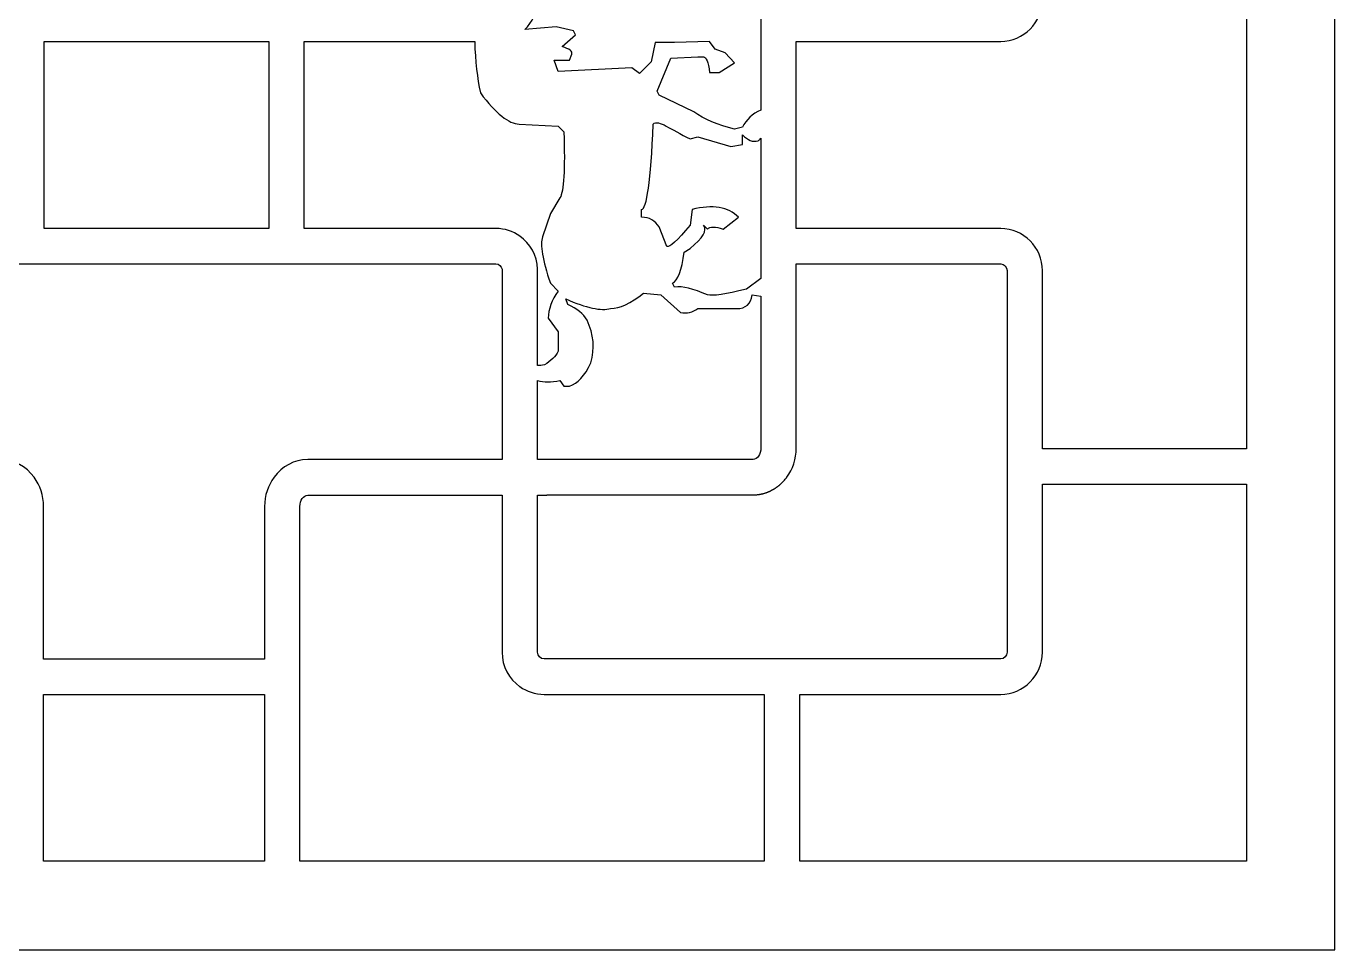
# Model space of a CAD drawing. Header units: centimetres. Extents: x -9.6 to 1.4, y -6.1 to 11.9.
# Drawn here: x -1.2 to 1.449, y -6.051 to -4.182 of the extents above; entities that cross this region are included whole.
import ezdxf

# ---------------------------------------------------------------- set-up
doc = ezdxf.new("R2010")
doc.units = ezdxf.units.CM
doc.header["$MEASUREMENT"] = 0
doc.layers.add('layer 1', color=7, linetype='Continuous')

msp = doc.modelspace()

# ---------------------------------------------------------------- linework, layer by layer
at = {"layer": 'layer 1', "color": 242}
for points, knots in [([(-3.3283, -6.05124), (-3.3283, -6.05124), (-3.3283, 11.92325), (-3.3283, 11.92325), (-3.3283, 11.92325), (-3.3283, 11.92325), (1.44897, 11.92325), (1.44897, 11.92325), (1.44897, 11.92325), (1.44897, 11.92325), (1.44897, -6.05124), (1.44897, -6.05124), (1.44897, -6.05124), (1.44897, -6.05124), (-3.3283, -6.05124), (-3.3283, -6.05124)], [0, 0, 0, 0, 0.2, 0.2, 0.2, 0.2, 0.4, 0.4, 0.4, 0.4, 0.6, 0.6, 0.6, 0.6, 1, 1, 1, 1]), ([(-0.19086, -4.18873), (-0.19086, -4.18873), (-0.1275, -4.18339), (-0.1275, -4.18339), (-0.1275, -4.18339), (-0.1275, -4.18339), (-0.09219, -4.19135), (-0.09219, -4.19135), (-0.09219, -4.19135), (-0.09219, -4.19135), (-0.08808, -4.19918), (-0.08808, -4.19918), (-0.08808, -4.19918), (-0.08808, -4.19918), (-0.11556, -4.22294), (-0.11556, -4.22294), (-0.11556, -4.22294), (-0.10002, -4.22795), (-0.09348, -4.23308), (-0.09591, -4.23835), (-0.09591, -4.23835), (-0.09591, -4.23835), (-0.10015, -4.25042), (-0.10015, -4.25042), (-0.10015, -4.25042), (-0.10015, -4.25042), (-0.13135, -4.25042), (-0.13135, -4.25042), (-0.13135, -4.25042), (-0.13135, -4.25042), (-0.12339, -4.27378), (-0.12339, -4.27378), (-0.12339, -4.27378), (-0.12339, -4.27378), (0.02594, -4.26582), (0.02594, -4.26582), (0.02594, -4.26582), (0.02594, -4.26582), (0.04134, -4.27789), (0.04134, -4.27789), (0.04134, -4.27789), (0.04134, -4.27789), (0.0651, -4.25414), (0.0651, -4.25414), (0.0651, -4.25414), (0.0651, -4.25414), (0.07293, -4.21498), (0.07293, -4.21498), (0.07293, -4.21498), (0.07293, -4.21498), (0.11248, -4.21498), (0.11248, -4.21498), (0.11248, -4.21498), (0.11248, -4.21498), (0.1831, -4.2126), (0.1831, -4.2126), (0.1831, -4.2126), (0.1831, -4.2126), (0.19478, -4.22839), (0.19478, -4.22839), (0.19478, -4.22839), (0.19478, -4.22839), (0.21443, -4.23597), (0.21443, -4.23597), (0.21443, -4.23597), (0.21443, -4.23597), (0.23394, -4.25587), (0.23394, -4.25587), (0.23394, -4.25587), (0.23394, -4.25587), (0.20274, -4.27551), (0.20274, -4.27551), (0.20274, -4.27551), (0.20274, -4.27551), (0.1831, -4.27551), (0.1831, -4.27551), (0.1831, -4.27551), (0.1804, -4.25446), (0.17642, -4.24393), (0.17115, -4.24393), (0.17115, -4.24393), (0.17115, -4.24393), (0.15947, -4.24393), (0.15947, -4.24393), (0.15947, -4.24393), (0.15947, -4.24393), (0.10452, -4.24631), (0.10452, -4.24631), (0.10452, -4.24631), (0.10452, -4.24631), (0.07704, -4.3132), (0.07704, -4.3132), (0.07704, -4.3132), (0.07704, -4.3132), (0.08089, -4.32116), (0.08089, -4.32116), (0.08089, -4.32116), (0.08089, -4.32116), (0.15151, -4.35487), (0.15151, -4.35487), (0.15151, -4.35487), (0.17257, -4.37041), (0.20004, -4.38222), (0.23394, -4.39018), (0.23394, -4.39018), (0.23394, -4.39018), (0.24973, -4.38607), (0.24973, -4.38607), (0.24973, -4.38607), (0.25748, -4.37095), (0.26982, -4.35948), (0.28697, -4.35165), (0.28697, -4.35165), (0.28697, -4.35165), (0.28697, -3.80462), (0.28697, -3.80462), (0.28697, -3.80462), (0.28697, -3.79179), (0.27992, -3.7813), (0.27131, -3.7813), (0.27131, -3.7813), (0.27131, -3.7813), (-0.16485, -3.7813), (-0.16485, -3.7813), (-0.16485, -3.7813), (-0.16485, -3.7813), (-0.16485, -3.94737), (-0.16485, -3.94737), (-0.16485, -3.94737), (-0.16485, -3.94737), (-0.1649, -3.94737), (-0.1649, -3.94737), (-0.1649, -3.94737), (-0.1649, -3.94737), (-0.1649, -4.12729), (-0.1649, -4.12729), (-0.1649, -4.12729), (-0.1649, -4.12829), (-0.16492, -4.12928), (-0.16496, -4.13027), (-0.16496, -4.13027), (-0.16496, -4.13027), (-0.1649, -4.13053), (-0.1649, -4.13053), (-0.1649, -4.13053), (-0.16575, -4.15331), (-0.17557, -4.17388), (-0.19086, -4.18873)], [0, 0, 0, 0, 0.0263158, 0.0263158, 0.0263158, 0.0263158, 0.0526316, 0.0526316, 0.0526316, 0.0526316, 0.0789474, 0.0789474, 0.0789474, 0.0789474, 0.1052632, 0.1052632, 0.1052632, 0.1052632, 0.1315789, 0.1315789, 0.1315789, 0.1315789, 0.1578947, 0.1578947, 0.1578947, 0.1578947, 0.1842105, 0.1842105, 0.1842105, 0.1842105, 0.2105263, 0.2105263, 0.2105263, 0.2105263, 0.2368421, 0.2368421, 0.2368421, 0.2368421, 0.2631579, 0.2631579, 0.2631579, 0.2631579, 0.2894737, 0.2894737, 0.2894737, 0.2894737, 0.3157895, 0.3157895, 0.3157895, 0.3157895, 0.3421053, 0.3421053, 0.3421053, 0.3421053, 0.3684211, 0.3684211, 0.3684211, 0.3684211, 0.3947368, 0.3947368, 0.3947368, 0.3947368, 0.4210526, 0.4210526, 0.4210526, 0.4210526, 0.4473684, 0.4473684, 0.4473684, 0.4473684, 0.4736842, 0.4736842, 0.4736842, 0.4736842, 0.5, 0.5, 0.5, 0.5, 0.5263158, 0.5263158, 0.5263158, 0.5263158, 0.5526316, 0.5526316, 0.5526316, 0.5526316, 0.5789474, 0.5789474, 0.5789474, 0.5789474, 0.6052632, 0.6052632, 0.6052632, 0.6052632, 0.6315789, 0.6315789, 0.6315789, 0.6315789, 0.6578947, 0.6578947, 0.6578947, 0.6578947, 0.6842105, 0.6842105, 0.6842105, 0.6842105, 0.7105263, 0.7105263, 0.7105263, 0.7105263, 0.7368421, 0.7368421, 0.7368421, 0.7368421, 0.7631579, 0.7631579, 0.7631579, 0.7631579, 0.7894737, 0.7894737, 0.7894737, 0.7894737, 0.8157895, 0.8157895, 0.8157895, 0.8157895, 0.8421053, 0.8421053, 0.8421053, 0.8421053, 0.8684211, 0.8684211, 0.8684211, 0.8684211, 0.8947368, 0.8947368, 0.8947368, 0.8947368, 0.9210526, 0.9210526, 0.9210526, 0.9210526, 0.9473684, 0.9473684, 0.9473684, 0.9473684, 1, 1, 1, 1]), ([(1.26983, -3.77937), (1.26983, -3.77937), (0.85706, -3.77937), (0.85706, -3.77937), (0.85706, -3.77937), (0.85706, -3.77937), (0.85706, -4.12729), (0.85706, -4.12729), (0.85706, -4.12729), (0.85706, -4.17423), (0.81902, -4.21263), (0.77251, -4.21263), (0.77251, -4.21263), (0.77251, -4.21263), (0.35863, -4.21263), (0.35863, -4.21263), (0.35863, -4.21263), (0.35863, -4.21263), (0.35863, -4.59128), (0.35863, -4.59128), (0.35863, -4.59128), (0.35863, -4.59128), (0.77251, -4.59128), (0.77251, -4.59128), (0.77251, -4.59128), (0.81902, -4.59128), (0.85706, -4.62968), (0.85706, -4.67662), (0.85706, -4.67662), (0.85706, -4.67662), (0.85706, -5.03706), (0.85706, -5.03706), (0.85706, -5.03706), (0.85706, -5.03706), (1.26983, -5.03706), (1.26983, -5.03706), (1.26983, -5.03706), (1.26983, -5.03706), (1.26983, -3.77937), (1.26983, -3.77937)], [0, 0, 0, 0, 0.0909091, 0.0909091, 0.0909091, 0.0909091, 0.1818182, 0.1818182, 0.1818182, 0.1818182, 0.2727273, 0.2727273, 0.2727273, 0.2727273, 0.3636364, 0.3636364, 0.3636364, 0.3636364, 0.4545455, 0.4545455, 0.4545455, 0.4545455, 0.5454545, 0.5454545, 0.5454545, 0.5454545, 0.6363636, 0.6363636, 0.6363636, 0.6363636, 0.7272727, 0.7272727, 0.7272727, 0.7272727, 0.8181818, 0.8181818, 0.8181818, 0.8181818, 1, 1, 1, 1]), ([(-1.16395, -4.21263), (-1.16395, -4.21263), (-1.16395, -4.59128), (-1.16395, -4.59128), (-1.16395, -4.59128), (-1.16395, -4.59128), (-0.70898, -4.59128), (-0.70898, -4.59128), (-0.70898, -4.59128), (-0.70898, -4.59128), (-0.70898, -4.21263), (-0.70898, -4.21263), (-0.70898, -4.21263), (-0.70898, -4.21263), (-1.16395, -4.21263), (-1.16395, -4.21263)], [0, 0, 0, 0, 0.2, 0.2, 0.2, 0.2, 0.4, 0.4, 0.4, 0.4, 0.6, 0.6, 0.6, 0.6, 1, 1, 1, 1]), ([(-0.16485, -4.86871), (-0.16051, -4.86901), (-0.15598, -4.86857), (-0.15125, -4.86737), (-0.15125, -4.86737), (-0.1379, -4.85954), (-0.12866, -4.85042), (-0.12339, -4.83989), (-0.12339, -4.83989), (-0.12339, -4.83989), (-0.12339, -4.80073), (-0.12339, -4.80073), (-0.12339, -4.80073), (-0.12339, -4.80073), (-0.14329, -4.77287), (-0.14329, -4.77287), (-0.14329, -4.77287), (-0.14329, -4.75464), (-0.13674, -4.73628), (-0.12339, -4.71791), (-0.12339, -4.71791), (-0.12339, -4.71791), (-0.13918, -4.70212), (-0.13918, -4.70212), (-0.13918, -4.70212), (-0.15498, -4.655), (-0.16024, -4.62367), (-0.15498, -4.60813), (-0.15498, -4.60813), (-0.15498, -4.60813), (-0.13918, -4.56075), (-0.13918, -4.56075), (-0.13918, -4.56075), (-0.13918, -4.56075), (-0.11967, -4.52955), (-0.11967, -4.52955), (-0.11967, -4.52955), (-0.11184, -4.5162), (-0.10927, -4.47165), (-0.11171, -4.39564), (-0.11171, -4.39564), (-0.11171, -4.39564), (-0.12339, -4.38395), (-0.12339, -4.38395), (-0.12339, -4.38395), (-0.12339, -4.38395), (-0.2021, -4.37984), (-0.2021, -4.37984), (-0.2021, -4.37984), (-0.22316, -4.37984), (-0.24935, -4.35891), (-0.28068, -4.31693), (-0.28068, -4.31693), (-0.28712, -4.28733), (-0.29104, -4.25261), (-0.2923, -4.21263), (-0.2923, -4.21263), (-0.2923, -4.21263), (-0.63733, -4.21263), (-0.63733, -4.21263), (-0.63733, -4.21263), (-0.63733, -4.21263), (-0.63733, -4.59128), (-0.63733, -4.59128), (-0.63733, -4.59128), (-0.63733, -4.59128), (-0.24945, -4.59128), (-0.24945, -4.59128), (-0.24945, -4.59128), (-0.23143, -4.59128), (-0.21468, -4.59706), (-0.20092, -4.60686), (-0.20092, -4.60686), (-0.20092, -4.60686), (-0.20088, -4.60683), (-0.20088, -4.60683), (-0.20088, -4.60683), (-0.17994, -4.62173), (-0.16593, -4.64595), (-0.1649, -4.67338), (-0.1649, -4.67338), (-0.1649, -4.67338), (-0.16496, -4.67364), (-0.16496, -4.67364), (-0.16496, -4.67364), (-0.16492, -4.67463), (-0.1649, -4.67562), (-0.1649, -4.67662), (-0.1649, -4.67662), (-0.1649, -4.67662), (-0.1649, -4.85654), (-0.1649, -4.85654), (-0.1649, -4.85654), (-0.1649, -4.85654), (-0.16485, -4.85654), (-0.16485, -4.85654), (-0.16485, -4.85654), (-0.16485, -4.85654), (-0.16485, -4.86871), (-0.16485, -4.86871)], [0, 0, 0, 0, 0.0384615, 0.0384615, 0.0384615, 0.0384615, 0.0769231, 0.0769231, 0.0769231, 0.0769231, 0.1153846, 0.1153846, 0.1153846, 0.1153846, 0.1538462, 0.1538462, 0.1538462, 0.1538462, 0.1923077, 0.1923077, 0.1923077, 0.1923077, 0.2307692, 0.2307692, 0.2307692, 0.2307692, 0.2692308, 0.2692308, 0.2692308, 0.2692308, 0.3076923, 0.3076923, 0.3076923, 0.3076923, 0.3461538, 0.3461538, 0.3461538, 0.3461538, 0.3846154, 0.3846154, 0.3846154, 0.3846154, 0.4230769, 0.4230769, 0.4230769, 0.4230769, 0.4615385, 0.4615385, 0.4615385, 0.4615385, 0.5, 0.5, 0.5, 0.5, 0.5384615, 0.5384615, 0.5384615, 0.5384615, 0.5769231, 0.5769231, 0.5769231, 0.5769231, 0.6153846, 0.6153846, 0.6153846, 0.6153846, 0.6538462, 0.6538462, 0.6538462, 0.6538462, 0.6923077, 0.6923077, 0.6923077, 0.6923077, 0.7307692, 0.7307692, 0.7307692, 0.7307692, 0.7692308, 0.7692308, 0.7692308, 0.7692308, 0.8076923, 0.8076923, 0.8076923, 0.8076923, 0.8461538, 0.8461538, 0.8461538, 0.8461538, 0.8846154, 0.8846154, 0.8846154, 0.8846154, 0.9230769, 0.9230769, 0.9230769, 0.9230769, 1, 1, 1, 1]), ([(0.28697, -4.4088), (0.28544, -4.41111), (0.28357, -4.4127), (0.28132, -4.41355), (0.28132, -4.41355), (0.27116, -4.41739), (0.26026, -4.41239), (0.24973, -4.40186), (0.24973, -4.40186), (0.24973, -4.40186), (0.24973, -4.42138), (0.24973, -4.42138), (0.24973, -4.42138), (0.24973, -4.42138), (0.22637, -4.42549), (0.22637, -4.42549), (0.22637, -4.42549), (0.22637, -4.42549), (0.15947, -4.40559), (0.15947, -4.40559), (0.15947, -4.40559), (0.15947, -4.40559), (0.14368, -4.4097), (0.14368, -4.4097), (0.14368, -4.4097), (0.10426, -4.39146), (0.07948, -4.36957), (0.06921, -4.37984), (0.06921, -4.37984), (0.06394, -4.49514), (0.05598, -4.55279), (0.04545, -4.55279), (0.04545, -4.55279), (0.04545, -4.55279), (0.04545, -4.56859), (0.04545, -4.56859), (0.04545, -4.56859), (0.06125, -4.56859), (0.07306, -4.57514), (0.08089, -4.58823), (0.08089, -4.58823), (0.08089, -4.58823), (0.09668, -4.62765), (0.09668, -4.62765), (0.09668, -4.62765), (0.10195, -4.63022), (0.11761, -4.61584), (0.14368, -4.58438), (0.14368, -4.58438), (0.14368, -4.58438), (0.14779, -4.55279), (0.14779, -4.55279), (0.14779, -4.55279), (0.18964, -4.54227), (0.22097, -4.54753), (0.2419, -4.56859), (0.2419, -4.56859), (0.2419, -4.56859), (0.21057, -4.59234), (0.21057, -4.59234), (0.21057, -4.59234), (0.19478, -4.58708), (0.18425, -4.58708), (0.17899, -4.59234), (0.17899, -4.59234), (0.17899, -4.59234), (0.17115, -4.58438), (0.17115, -4.58438), (0.17115, -4.58438), (0.17911, -4.59491), (0.17, -4.6107), (0.14368, -4.6315), (0.14368, -4.6315), (0.14368, -4.6315), (0.13199, -4.63934), (0.13199, -4.63934), (0.13199, -4.63934), (0.12673, -4.67593), (0.11877, -4.69686), (0.10824, -4.70212), (0.10824, -4.70212), (0.10824, -4.70212), (0.11248, -4.71008), (0.11248, -4.71008), (0.11248, -4.71008), (0.12801, -4.70751), (0.15023, -4.71278), (0.17899, -4.72588), (0.17899, -4.72588), (0.18952, -4.72844), (0.21571, -4.72446), (0.2577, -4.71419), (0.2577, -4.71419), (0.2577, -4.71419), (0.28697, -4.69237), (0.28697, -4.69237), (0.28697, -4.69237), (0.28697, -4.69237), (0.28697, -4.4088), (0.28697, -4.4088)], [0, 0, 0, 0, 0.0384615, 0.0384615, 0.0384615, 0.0384615, 0.0769231, 0.0769231, 0.0769231, 0.0769231, 0.1153846, 0.1153846, 0.1153846, 0.1153846, 0.1538462, 0.1538462, 0.1538462, 0.1538462, 0.1923077, 0.1923077, 0.1923077, 0.1923077, 0.2307692, 0.2307692, 0.2307692, 0.2307692, 0.2692308, 0.2692308, 0.2692308, 0.2692308, 0.3076923, 0.3076923, 0.3076923, 0.3076923, 0.3461538, 0.3461538, 0.3461538, 0.3461538, 0.3846154, 0.3846154, 0.3846154, 0.3846154, 0.4230769, 0.4230769, 0.4230769, 0.4230769, 0.4615385, 0.4615385, 0.4615385, 0.4615385, 0.5, 0.5, 0.5, 0.5, 0.5384615, 0.5384615, 0.5384615, 0.5384615, 0.5769231, 0.5769231, 0.5769231, 0.5769231, 0.6153846, 0.6153846, 0.6153846, 0.6153846, 0.6538462, 0.6538462, 0.6538462, 0.6538462, 0.6923077, 0.6923077, 0.6923077, 0.6923077, 0.7307692, 0.7307692, 0.7307692, 0.7307692, 0.7692308, 0.7692308, 0.7692308, 0.7692308, 0.8076923, 0.8076923, 0.8076923, 0.8076923, 0.8461538, 0.8461538, 0.8461538, 0.8461538, 0.8846154, 0.8846154, 0.8846154, 0.8846154, 0.9230769, 0.9230769, 0.9230769, 0.9230769, 1, 1, 1, 1]), ([(-0.71775, -5.4631), (-0.71775, -5.4631), (-0.71775, -5.15426), (-0.71775, -5.15426), (-0.71775, -5.15426), (-0.71775, -5.13184), (-0.71051, -5.11117), (-0.69844, -5.09487), (-0.69844, -5.09487), (-0.69844, -5.09487), (-0.69855, -5.09473), (-0.69855, -5.09473), (-0.69855, -5.09473), (-0.68251, -5.07299), (-0.6579, -5.059), (-0.63043, -5.059), (-0.63043, -5.059), (-0.63043, -5.059), (-0.3374, -5.059), (-0.3374, -5.059), (-0.3374, -5.059), (-0.3374, -5.059), (-0.3374, -5.0588), (-0.3374, -5.0588), (-0.3374, -5.0588), (-0.3374, -5.0588), (-0.23693, -5.0588), (-0.23693, -5.0588), (-0.23693, -5.0588), (-0.23693, -5.0588), (-0.23693, -4.67662), (-0.23693, -4.67662), (-0.23693, -4.67662), (-0.23693, -4.67562), (-0.23691, -4.67462), (-0.23688, -4.67363), (-0.23688, -4.67363), (-0.23817, -4.66754), (-0.24334, -4.66294), (-0.24945, -4.66294), (-0.24945, -4.66294), (-0.24945, -4.66294), (-1.65624, -4.66294), (-1.65624, -4.66294), (-1.65624, -4.66294), (-1.66227, -4.66294), (-1.66738, -4.66741), (-1.66877, -4.67338), (-1.66877, -4.67338), (-1.66877, -4.67338), (-1.66877, -4.67338), (-1.66877, -4.67338), (-1.66877, -4.67338), (-1.66877, -4.67338), (-1.66877, -4.67338), (-1.66877, -4.67338), (-1.66877, -4.67338), (-1.66877, -4.67338), (-1.66879, -4.67348), (-1.66879, -4.67348), (-1.66879, -4.67348), (-1.66879, -4.67348), (-1.6688, -4.67353), (-1.6688, -4.67353), (-1.6688, -4.67353), (-1.6688, -4.67353), (-1.6688, -4.67354), (-1.6688, -4.67354), (-1.6688, -4.67354), (-1.6688, -4.67354), (-1.66881, -4.67358), (-1.66881, -4.67358), (-1.66881, -4.67358), (-1.66881, -4.67358), (-1.66887, -4.67387), (-1.66887, -4.67387), (-1.66887, -4.67387), (-1.66887, -4.67387), (-1.66887, -4.67387), (-1.66887, -4.67387), (-1.66887, -4.67387), (-1.66887, -4.67387), (-1.66893, -4.67417), (-1.66893, -4.67417), (-1.66893, -4.67417), (-1.66893, -4.67417), (-1.66893, -4.67421), (-1.66893, -4.67421), (-1.66893, -4.67421), (-1.66893, -4.67421), (-1.66893, -4.67422), (-1.66893, -4.67422), (-1.66893, -4.67422), (-1.66893, -4.67422), (-1.66898, -4.67452), (-1.66898, -4.67452), (-1.66898, -4.67452), (-1.66898, -4.67452), (-1.66899, -4.67454), (-1.66899, -4.67454), (-1.66899, -4.67454), (-1.66899, -4.67454), (-1.66899, -4.67457), (-1.66899, -4.67457), (-1.66899, -4.67457), (-1.66899, -4.67457), (-1.669, -4.67462), (-1.669, -4.67462), (-1.669, -4.67462), (-1.66907, -4.67516), (-1.66912, -4.6757), (-1.66913, -4.67626), (-1.66913, -4.67626), (-1.66913, -4.67626), (-1.66913, -4.67627), (-1.66913, -4.67627), (-1.66913, -4.67627), (-1.66913, -4.67627), (-1.66913, -4.67662), (-1.66913, -4.67662), (-1.66913, -4.67662), (-1.66913, -4.67662), (-1.66913, -4.89062), (-1.66913, -4.89062), (-1.66913, -4.89062), (-1.66913, -4.89062), (-1.6687, -4.89062), (-1.6687, -4.89062), (-1.6687, -4.89062), (-1.6687, -4.89062), (-1.6687, -5.0588), (-1.6687, -5.0588), (-1.6687, -5.0588), (-1.6687, -5.0588), (-1.54535, -5.0588), (-1.54535, -5.0588), (-1.54535, -5.0588), (-1.54535, -5.0588), (-1.54535, -5.059), (-1.54535, -5.059), (-1.54535, -5.059), (-1.54535, -5.059), (-1.25233, -5.059), (-1.25233, -5.059), (-1.25233, -5.059), (-1.22486, -5.059), (-1.20025, -5.07299), (-1.18421, -5.09473), (-1.18421, -5.09473), (-1.18421, -5.09473), (-1.18431, -5.09487), (-1.18431, -5.09487), (-1.18431, -5.09487), (-1.17225, -5.11117), (-1.16501, -5.13184), (-1.16501, -5.15426), (-1.16501, -5.15426), (-1.16501, -5.15426), (-1.16501, -5.4631), (-1.16501, -5.4631), (-1.16501, -5.4631), (-1.16501, -5.4631), (-0.71775, -5.4631), (-0.71775, -5.4631)], [0, 0, 0, 0, 0.0238095, 0.0238095, 0.0238095, 0.0238095, 0.047619, 0.047619, 0.047619, 0.047619, 0.0714286, 0.0714286, 0.0714286, 0.0714286, 0.0952381, 0.0952381, 0.0952381, 0.0952381, 0.1190476, 0.1190476, 0.1190476, 0.1190476, 0.1428571, 0.1428571, 0.1428571, 0.1428571, 0.1666667, 0.1666667, 0.1666667, 0.1666667, 0.1904762, 0.1904762, 0.1904762, 0.1904762, 0.2142857, 0.2142857, 0.2142857, 0.2142857, 0.2380952, 0.2380952, 0.2380952, 0.2380952, 0.2619048, 0.2619048, 0.2619048, 0.2619048, 0.2857143, 0.2857143, 0.2857143, 0.2857143, 0.3095238, 0.3095238, 0.3095238, 0.3095238, 0.3333333, 0.3333333, 0.3333333, 0.3333333, 0.3571429, 0.3571429, 0.3571429, 0.3571429, 0.3809524, 0.3809524, 0.3809524, 0.3809524, 0.4047619, 0.4047619, 0.4047619, 0.4047619, 0.4285714, 0.4285714, 0.4285714, 0.4285714, 0.452381, 0.452381, 0.452381, 0.452381, 0.4761905, 0.4761905, 0.4761905, 0.4761905, 0.5, 0.5, 0.5, 0.5, 0.5238095, 0.5238095, 0.5238095, 0.5238095, 0.547619, 0.547619, 0.547619, 0.547619, 0.5714286, 0.5714286, 0.5714286, 0.5714286, 0.5952381, 0.5952381, 0.5952381, 0.5952381, 0.6190476, 0.6190476, 0.6190476, 0.6190476, 0.6428571, 0.6428571, 0.6428571, 0.6428571, 0.6666667, 0.6666667, 0.6666667, 0.6666667, 0.6904762, 0.6904762, 0.6904762, 0.6904762, 0.7142857, 0.7142857, 0.7142857, 0.7142857, 0.7380952, 0.7380952, 0.7380952, 0.7380952, 0.7619048, 0.7619048, 0.7619048, 0.7619048, 0.7857143, 0.7857143, 0.7857143, 0.7857143, 0.8095238, 0.8095238, 0.8095238, 0.8095238, 0.8333333, 0.8333333, 0.8333333, 0.8333333, 0.8571429, 0.8571429, 0.8571429, 0.8571429, 0.8809524, 0.8809524, 0.8809524, 0.8809524, 0.9047619, 0.9047619, 0.9047619, 0.9047619, 0.9285714, 0.9285714, 0.9285714, 0.9285714, 0.952381, 0.952381, 0.952381, 0.952381, 1, 1, 1, 1]), ([(-0.16485, -5.13094), (-0.16485, -5.13094), (-0.16485, -5.44888), (-0.16485, -5.44888), (-0.16485, -5.44888), (-0.16485, -5.4564), (-0.15904, -5.46256), (-0.15195, -5.46256), (-0.15195, -5.46256), (-0.15195, -5.46256), (0.77251, -5.46256), (0.77251, -5.46256), (0.77251, -5.46256), (0.7796, -5.46256), (0.7854, -5.4564), (0.7854, -5.44888), (0.7854, -5.44888), (0.7854, -5.44888), (0.7854, -4.67662), (0.7854, -4.67662), (0.7854, -4.67662), (0.7854, -4.6691), (0.7796, -4.66294), (0.77251, -4.66294), (0.77251, -4.66294), (0.77251, -4.66294), (0.35863, -4.66294), (0.35863, -4.66294), (0.35863, -4.66294), (0.35863, -4.66294), (0.35863, -5.03549), (0.35863, -5.03549), (0.35863, -5.03549), (0.35863, -5.05785), (0.35142, -5.07846), (0.33942, -5.09473), (0.33942, -5.09473), (0.33942, -5.09473), (0.33942, -5.09473), (0.33942, -5.09473), (0.33942, -5.09473), (0.33942, -5.09473), (0.33923, -5.095), (0.33923, -5.095), (0.33923, -5.095), (0.33882, -5.09555), (0.3384, -5.09609), (0.33798, -5.09663), (0.33798, -5.09663), (0.33798, -5.09663), (0.33782, -5.09684), (0.33782, -5.09684), (0.33782, -5.09684), (0.33733, -5.09747), (0.33683, -5.09809), (0.33632, -5.09871), (0.33632, -5.09871), (0.33632, -5.09871), (0.33632, -5.09872), (0.33632, -5.09872), (0.33632, -5.09872), (0.33418, -5.10131), (0.33192, -5.10378), (0.32954, -5.1061), (0.32954, -5.1061), (0.32954, -5.1061), (0.32952, -5.10612), (0.32952, -5.10612), (0.32952, -5.10612), (0.32898, -5.10664), (0.32844, -5.10716), (0.32789, -5.10767), (0.32789, -5.10767), (0.32789, -5.10767), (0.32741, -5.10811), (0.32741, -5.10811), (0.32741, -5.10811), (0.32702, -5.10847), (0.32663, -5.10883), (0.32623, -5.10918), (0.32623, -5.10918), (0.32623, -5.10918), (0.32559, -5.10974), (0.32559, -5.10974), (0.32559, -5.10974), (0.32527, -5.11002), (0.32495, -5.11029), (0.32463, -5.11056), (0.32463, -5.11056), (0.32436, -5.11078), (0.3241, -5.11101), (0.32383, -5.11123), (0.32383, -5.11123), (0.3236, -5.11142), (0.32336, -5.11161), (0.32313, -5.1118), (0.32313, -5.1118), (0.32276, -5.1121), (0.32238, -5.11239), (0.32201, -5.11269), (0.32201, -5.11269), (0.32178, -5.11287), (0.32155, -5.11304), (0.32132, -5.11321), (0.32132, -5.11321), (0.32132, -5.11321), (0.32065, -5.11373), (0.32065, -5.11373), (0.32065, -5.11373), (0.32024, -5.11403), (0.31984, -5.11433), (0.31943, -5.11462), (0.31943, -5.11462), (0.31943, -5.11462), (0.31876, -5.1151), (0.31876, -5.1151), (0.31876, -5.1151), (0.31876, -5.1151), (0.31809, -5.11558), (0.31809, -5.11558), (0.31809, -5.11558), (0.3177, -5.11585), (0.3173, -5.11612), (0.3169, -5.11639), (0.3169, -5.11639), (0.31665, -5.11655), (0.3164, -5.11672), (0.31615, -5.11688), (0.31615, -5.11688), (0.31575, -5.11715), (0.31534, -5.11741), (0.31494, -5.11767), (0.31494, -5.11767), (0.31494, -5.11767), (0.3143, -5.11806), (0.3143, -5.11806), (0.3143, -5.11806), (0.31397, -5.11827), (0.31364, -5.11847), (0.31331, -5.11867), (0.31331, -5.11867), (0.31301, -5.11885), (0.3127, -5.11903), (0.31239, -5.11922), (0.31239, -5.11922), (0.31203, -5.11943), (0.31166, -5.11964), (0.3113, -5.11984), (0.3113, -5.11984), (0.3113, -5.11984), (0.3108, -5.12012), (0.3108, -5.12012), (0.3108, -5.12012), (0.31032, -5.12039), (0.30982, -5.12066), (0.30933, -5.12092), (0.30933, -5.12092), (0.30933, -5.12092), (0.3088, -5.1212), (0.3088, -5.1212), (0.3088, -5.1212), (0.30833, -5.12144), (0.30785, -5.12169), (0.30738, -5.12193), (0.30738, -5.12193), (0.30716, -5.12203), (0.30694, -5.12214), (0.30673, -5.12224), (0.30673, -5.12224), (0.30637, -5.12242), (0.30602, -5.12259), (0.30566, -5.12275), (0.30566, -5.12275), (0.30537, -5.12289), (0.30508, -5.12303), (0.30479, -5.12316), (0.30479, -5.12316), (0.30439, -5.12334), (0.304, -5.12351), (0.3036, -5.12369), (0.3036, -5.12369), (0.3036, -5.12369), (0.30308, -5.12391), (0.30308, -5.12391), (0.30308, -5.12391), (0.30257, -5.12413), (0.30205, -5.12435), (0.30154, -5.12455), (0.30154, -5.12455), (0.30154, -5.12455), (0.30101, -5.12477), (0.30101, -5.12477), (0.30101, -5.12477), (0.30048, -5.12498), (0.29993, -5.12519), (0.29939, -5.12539), (0.29939, -5.12539), (0.29939, -5.12539), (0.29896, -5.12555), (0.29896, -5.12555), (0.29896, -5.12555), (0.29848, -5.12572), (0.29801, -5.12589), (0.29753, -5.12606), (0.29753, -5.12606), (0.29753, -5.12606), (0.29687, -5.12628), (0.29687, -5.12628), (0.29687, -5.12628), (0.29638, -5.12644), (0.29589, -5.1266), (0.29539, -5.12676), (0.29539, -5.12676), (0.29539, -5.12676), (0.29501, -5.12688), (0.29501, -5.12688), (0.29501, -5.12688), (0.29444, -5.12706), (0.29387, -5.12723), (0.29329, -5.12739), (0.29329, -5.12739), (0.29329, -5.12739), (0.29285, -5.12752), (0.29285, -5.12752), (0.29285, -5.12752), (0.29226, -5.12768), (0.29167, -5.12784), (0.29107, -5.12799), (0.29107, -5.12799), (0.29107, -5.12799), (0.29074, -5.12807), (0.29074, -5.12807), (0.29074, -5.12807), (0.29018, -5.12821), (0.28962, -5.12835), (0.28905, -5.12848), (0.28905, -5.12848), (0.28905, -5.12848), (0.28862, -5.12857), (0.28862, -5.12857), (0.28862, -5.12857), (0.28808, -5.12869), (0.28753, -5.1288), (0.28698, -5.12891), (0.28698, -5.12891), (0.28698, -5.12891), (0.28658, -5.129), (0.28658, -5.129), (0.28658, -5.129), (0.28598, -5.12911), (0.28538, -5.12922), (0.28478, -5.12932), (0.28478, -5.12932), (0.28478, -5.12932), (0.28437, -5.12939), (0.28437, -5.12939), (0.28437, -5.12939), (0.28374, -5.1295), (0.28312, -5.12959), (0.28249, -5.12968), (0.28249, -5.12968), (0.28249, -5.12968), (0.28223, -5.12972), (0.28223, -5.12972), (0.28223, -5.12972), (0.28157, -5.12981), (0.28091, -5.12989), (0.28025, -5.12996), (0.28025, -5.12996), (0.28025, -5.12996), (0.28021, -5.12997), (0.28021, -5.12997), (0.28021, -5.12997), (0.28021, -5.12997), (0.2802, -5.12997), (0.2802, -5.12997), (0.2802, -5.12997), (0.2802, -5.12997), (0.28014, -5.12998), (0.28014, -5.12998), (0.28014, -5.12998), (0.27951, -5.13005), (0.27887, -5.13011), (0.27824, -5.13016), (0.27824, -5.13016), (0.27824, -5.13016), (0.27786, -5.13019), (0.27786, -5.13019), (0.27786, -5.13019), (0.27724, -5.13024), (0.27661, -5.13029), (0.27598, -5.13032), (0.27598, -5.13032), (0.27598, -5.13032), (0.27558, -5.13035), (0.27558, -5.13035), (0.27558, -5.13035), (0.27494, -5.13038), (0.2743, -5.13041), (0.27366, -5.13043), (0.27366, -5.13043), (0.27366, -5.13043), (0.27336, -5.13043), (0.27336, -5.13043), (0.27336, -5.13043), (0.27268, -5.13045), (0.27199, -5.13046), (0.27131, -5.13046), (0.27131, -5.13046), (0.27131, -5.13046), (-0.14652, -5.13046), (-0.14652, -5.13046), (-0.14652, -5.13046), (-0.14652, -5.13046), (-0.14652, -5.13094), (-0.14652, -5.13094), (-0.14652, -5.13094), (-0.14652, -5.13094), (-0.16485, -5.13094), (-0.16485, -5.13094)], [0, 0, 0, 0, 0.0123457, 0.0123457, 0.0123457, 0.0123457, 0.0246914, 0.0246914, 0.0246914, 0.0246914, 0.037037, 0.037037, 0.037037, 0.037037, 0.0493827, 0.0493827, 0.0493827, 0.0493827, 0.0617284, 0.0617284, 0.0617284, 0.0617284, 0.0740741, 0.0740741, 0.0740741, 0.0740741, 0.0864198, 0.0864198, 0.0864198, 0.0864198, 0.0987654, 0.0987654, 0.0987654, 0.0987654, 0.1111111, 0.1111111, 0.1111111, 0.1111111, 0.1234568, 0.1234568, 0.1234568, 0.1234568, 0.1358025, 0.1358025, 0.1358025, 0.1358025, 0.1481481, 0.1481481, 0.1481481, 0.1481481, 0.1604938, 0.1604938, 0.1604938, 0.1604938, 0.1728395, 0.1728395, 0.1728395, 0.1728395, 0.1851852, 0.1851852, 0.1851852, 0.1851852, 0.1975309, 0.1975309, 0.1975309, 0.1975309, 0.2098765, 0.2098765, 0.2098765, 0.2098765, 0.2222222, 0.2222222, 0.2222222, 0.2222222, 0.2345679, 0.2345679, 0.2345679, 0.2345679, 0.2469136, 0.2469136, 0.2469136, 0.2469136, 0.2592593, 0.2592593, 0.2592593, 0.2592593, 0.2716049, 0.2716049, 0.2716049, 0.2716049, 0.2839506, 0.2839506, 0.2839506, 0.2839506, 0.2962963, 0.2962963, 0.2962963, 0.2962963, 0.308642, 0.308642, 0.308642, 0.308642, 0.3209877, 0.3209877, 0.3209877, 0.3209877, 0.3333333, 0.3333333, 0.3333333, 0.3333333, 0.345679, 0.345679, 0.345679, 0.345679, 0.3580247, 0.3580247, 0.3580247, 0.3580247, 0.3703704, 0.3703704, 0.3703704, 0.3703704, 0.382716, 0.382716, 0.382716, 0.382716, 0.3950617, 0.3950617, 0.3950617, 0.3950617, 0.4074074, 0.4074074, 0.4074074, 0.4074074, 0.4197531, 0.4197531, 0.4197531, 0.4197531, 0.4320988, 0.4320988, 0.4320988, 0.4320988, 0.4444444, 0.4444444, 0.4444444, 0.4444444, 0.4567901, 0.4567901, 0.4567901, 0.4567901, 0.4691358, 0.4691358, 0.4691358, 0.4691358, 0.4814815, 0.4814815, 0.4814815, 0.4814815, 0.4938272, 0.4938272, 0.4938272, 0.4938272, 0.5061728, 0.5061728, 0.5061728, 0.5061728, 0.5185185, 0.5185185, 0.5185185, 0.5185185, 0.5308642, 0.5308642, 0.5308642, 0.5308642, 0.5432099, 0.5432099, 0.5432099, 0.5432099, 0.5555556, 0.5555556, 0.5555556, 0.5555556, 0.5679012, 0.5679012, 0.5679012, 0.5679012, 0.5802469, 0.5802469, 0.5802469, 0.5802469, 0.5925926, 0.5925926, 0.5925926, 0.5925926, 0.6049383, 0.6049383, 0.6049383, 0.6049383, 0.617284, 0.617284, 0.617284, 0.617284, 0.6296296, 0.6296296, 0.6296296, 0.6296296, 0.6419753, 0.6419753, 0.6419753, 0.6419753, 0.654321, 0.654321, 0.654321, 0.654321, 0.6666667, 0.6666667, 0.6666667, 0.6666667, 0.6790123, 0.6790123, 0.6790123, 0.6790123, 0.691358, 0.691358, 0.691358, 0.691358, 0.7037037, 0.7037037, 0.7037037, 0.7037037, 0.7160494, 0.7160494, 0.7160494, 0.7160494, 0.7283951, 0.7283951, 0.7283951, 0.7283951, 0.7407407, 0.7407407, 0.7407407, 0.7407407, 0.7530864, 0.7530864, 0.7530864, 0.7530864, 0.7654321, 0.7654321, 0.7654321, 0.7654321, 0.7777778, 0.7777778, 0.7777778, 0.7777778, 0.7901235, 0.7901235, 0.7901235, 0.7901235, 0.8024691, 0.8024691, 0.8024691, 0.8024691, 0.8148148, 0.8148148, 0.8148148, 0.8148148, 0.8271605, 0.8271605, 0.8271605, 0.8271605, 0.8395062, 0.8395062, 0.8395062, 0.8395062, 0.8518519, 0.8518519, 0.8518519, 0.8518519, 0.8641975, 0.8641975, 0.8641975, 0.8641975, 0.8765432, 0.8765432, 0.8765432, 0.8765432, 0.8888889, 0.8888889, 0.8888889, 0.8888889, 0.9012346, 0.9012346, 0.9012346, 0.9012346, 0.9135802, 0.9135802, 0.9135802, 0.9135802, 0.9259259, 0.9259259, 0.9259259, 0.9259259, 0.9382716, 0.9382716, 0.9382716, 0.9382716, 0.9506173, 0.9506173, 0.9506173, 0.9506173, 0.962963, 0.962963, 0.962963, 0.962963, 0.9753086, 0.9753086, 0.9753086, 0.9753086, 1, 1, 1, 1]), ([(0.28697, -4.72822), (0.28697, -4.72822), (0.26964, -4.72588), (0.26964, -4.72588), (0.26964, -4.72588), (0.26694, -4.74424), (0.25641, -4.75335), (0.23805, -4.75335), (0.23805, -4.75335), (0.23805, -4.75335), (0.15947, -4.75335), (0.15947, -4.75335), (0.15947, -4.75335), (0.14894, -4.76106), (0.13713, -4.76375), (0.12416, -4.76119), (0.12416, -4.76119), (0.12416, -4.76119), (0.08461, -4.72588), (0.08461, -4.72588), (0.08461, -4.72588), (0.08461, -4.72588), (0.04931, -4.72215), (0.04931, -4.72215), (0.04931, -4.72215), (0.02311, -4.74295), (0.00103, -4.75335), (-0.01733, -4.75335), (-0.01733, -4.75335), (-0.0357, -4.75862), (-0.06587, -4.75207), (-0.10798, -4.73384), (-0.10798, -4.73384), (-0.10798, -4.73384), (-0.10387, -4.74539), (-0.10387, -4.74539), (-0.10387, -4.74539), (-0.08551, -4.75348), (-0.07255, -4.76401), (-0.06471, -4.77698), (-0.06471, -4.77698), (-0.05149, -4.80587), (-0.04879, -4.83476), (-0.05688, -4.86352), (-0.05688, -4.86352), (-0.06985, -4.88958), (-0.08436, -4.90525), (-0.10015, -4.91051), (-0.10015, -4.91051), (-0.10015, -4.91051), (-0.11171, -4.91051), (-0.11171, -4.91051), (-0.11171, -4.91051), (-0.11171, -4.91051), (-0.11967, -4.89896), (-0.11967, -4.89896), (-0.11967, -4.89896), (-0.13756, -4.90295), (-0.15262, -4.90297), (-0.16485, -4.89901), (-0.16485, -4.89901), (-0.16485, -4.89901), (-0.16485, -5.0588), (-0.16485, -5.0588), (-0.16485, -5.0588), (-0.16485, -5.0588), (0.27131, -5.0588), (0.27131, -5.0588), (0.27131, -5.0588), (0.27992, -5.0588), (0.28697, -5.04831), (0.28697, -5.03549), (0.28697, -5.03549), (0.28697, -5.03549), (0.28697, -4.72822), (0.28697, -4.72822)], [0, 0, 0, 0, 0.05, 0.05, 0.05, 0.05, 0.1, 0.1, 0.1, 0.1, 0.15, 0.15, 0.15, 0.15, 0.2, 0.2, 0.2, 0.2, 0.25, 0.25, 0.25, 0.25, 0.3, 0.3, 0.3, 0.3, 0.35, 0.35, 0.35, 0.35, 0.4, 0.4, 0.4, 0.4, 0.45, 0.45, 0.45, 0.45, 0.5, 0.5, 0.5, 0.5, 0.55, 0.55, 0.55, 0.55, 0.6, 0.6, 0.6, 0.6, 0.65, 0.65, 0.65, 0.65, 0.7, 0.7, 0.7, 0.7, 0.75, 0.75, 0.75, 0.75, 0.8, 0.8, 0.8, 0.8, 0.85, 0.85, 0.85, 0.85, 0.9, 0.9, 0.9, 0.9, 1, 1, 1, 1]), ([(1.26983, -5.10872), (1.26983, -5.10872), (0.85706, -5.10872), (0.85706, -5.10872), (0.85706, -5.10872), (0.85706, -5.10872), (0.85706, -5.44888), (0.85706, -5.44888), (0.85706, -5.44888), (0.85706, -5.49581), (0.81902, -5.53421), (0.77251, -5.53421), (0.77251, -5.53421), (0.77251, -5.53421), (0.36562, -5.53421), (0.36562, -5.53421), (0.36562, -5.53421), (0.36562, -5.53421), (0.36562, -5.87209), (0.36562, -5.87209), (0.36562, -5.87209), (0.36562, -5.87209), (1.26983, -5.87209), (1.26983, -5.87209), (1.26983, -5.87209), (1.26983, -5.87209), (1.26983, -5.10872), (1.26983, -5.10872)], [0, 0, 0, 0, 0.125, 0.125, 0.125, 0.125, 0.25, 0.25, 0.25, 0.25, 0.375, 0.375, 0.375, 0.375, 0.5, 0.5, 0.5, 0.5, 0.625, 0.625, 0.625, 0.625, 0.75, 0.75, 0.75, 0.75, 1, 1, 1, 1]), ([(0.29396, -5.87209), (0.29396, -5.87209), (0.29396, -5.53421), (0.29396, -5.53421), (0.29396, -5.53421), (0.29396, -5.53421), (-0.15195, -5.53421), (-0.15195, -5.53421), (-0.15195, -5.53421), (-0.17006, -5.53421), (-0.18688, -5.52839), (-0.20067, -5.51851), (-0.20067, -5.51851), (-0.20067, -5.51851), (-0.20088, -5.51867), (-0.20088, -5.51867), (-0.20088, -5.51867), (-0.22264, -5.50318), (-0.23693, -5.47764), (-0.23693, -5.44888), (-0.23693, -5.44888), (-0.23693, -5.44888), (-0.23693, -5.13094), (-0.23693, -5.13094), (-0.23693, -5.13094), (-0.23693, -5.13094), (-0.63043, -5.13094), (-0.63043, -5.13094), (-0.63043, -5.13094), (-0.63904, -5.13094), (-0.64609, -5.14144), (-0.64609, -5.15426), (-0.64609, -5.15426), (-0.64609, -5.15426), (-0.64609, -5.87209), (-0.64609, -5.87209), (-0.64609, -5.87209), (-0.64609, -5.87209), (0.29396, -5.87209), (0.29396, -5.87209)], [0, 0, 0, 0, 0.0909091, 0.0909091, 0.0909091, 0.0909091, 0.1818182, 0.1818182, 0.1818182, 0.1818182, 0.2727273, 0.2727273, 0.2727273, 0.2727273, 0.3636364, 0.3636364, 0.3636364, 0.3636364, 0.4545455, 0.4545455, 0.4545455, 0.4545455, 0.5454545, 0.5454545, 0.5454545, 0.5454545, 0.6363636, 0.6363636, 0.6363636, 0.6363636, 0.7272727, 0.7272727, 0.7272727, 0.7272727, 0.8181818, 0.8181818, 0.8181818, 0.8181818, 1, 1, 1, 1]), ([(-0.71775, -5.87209), (-0.71775, -5.87209), (-0.71775, -5.53476), (-0.71775, -5.53476), (-0.71775, -5.53476), (-0.71775, -5.53476), (-1.16501, -5.53476), (-1.16501, -5.53476), (-1.16501, -5.53476), (-1.16501, -5.53476), (-1.16501, -5.87209), (-1.16501, -5.87209), (-1.16501, -5.87209), (-1.16501, -5.87209), (-0.71775, -5.87209), (-0.71775, -5.87209)], [0, 0, 0, 0, 0.2, 0.2, 0.2, 0.2, 0.4, 0.4, 0.4, 0.4, 0.6, 0.6, 0.6, 0.6, 1, 1, 1, 1])]:
    msp.add_open_spline(points, degree=3, knots=knots, dxfattribs=at)

doc.saveas('drawing.dxf')
